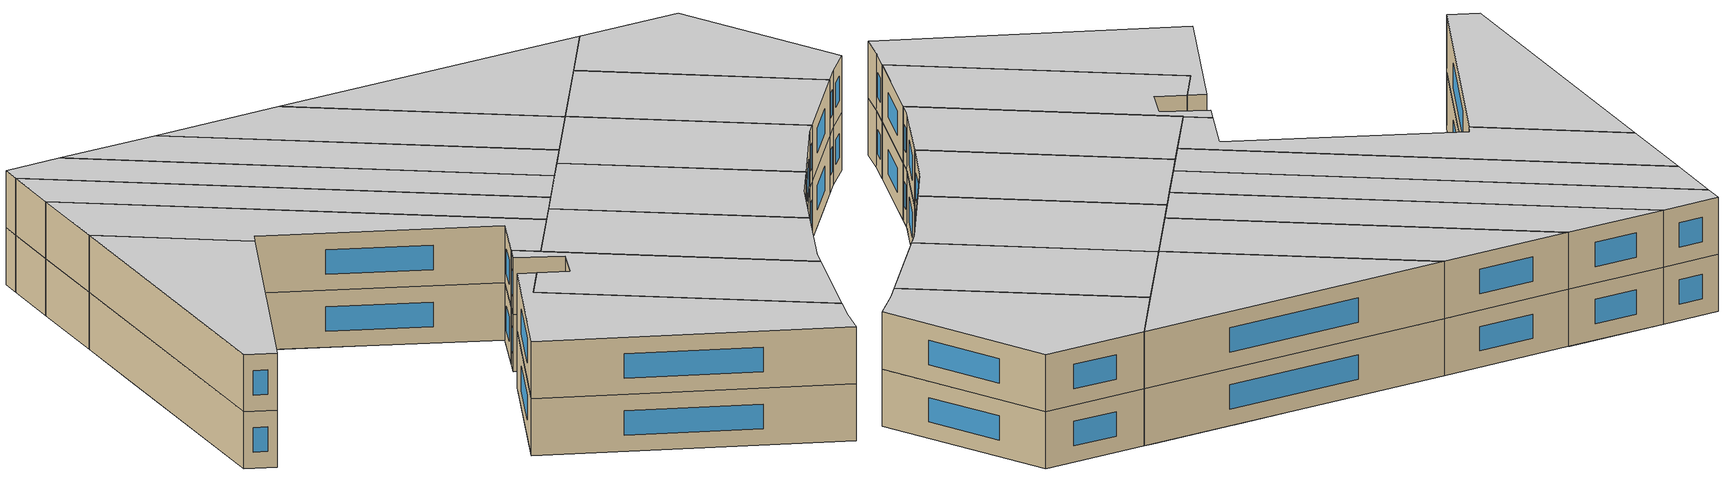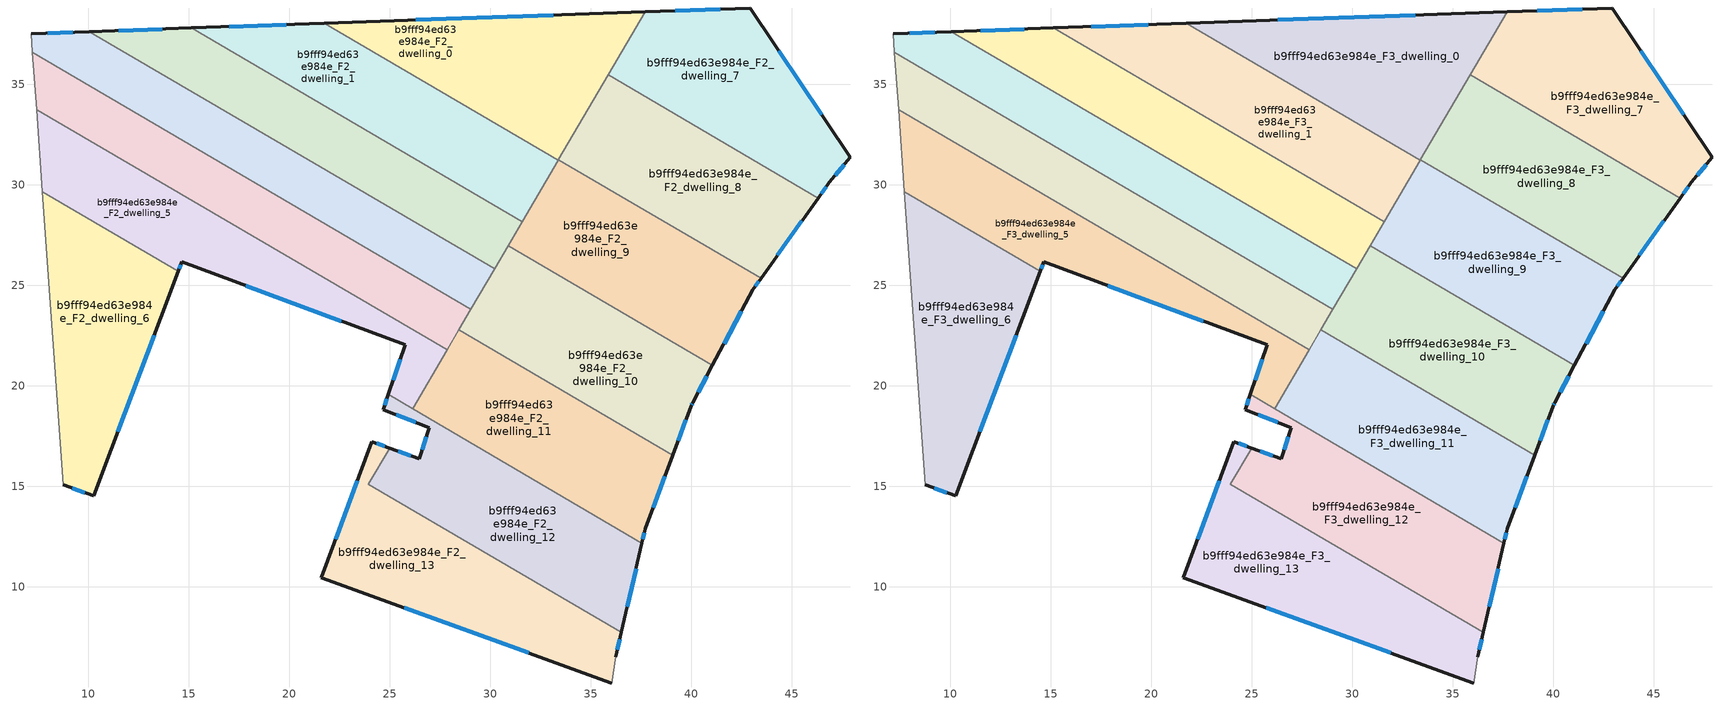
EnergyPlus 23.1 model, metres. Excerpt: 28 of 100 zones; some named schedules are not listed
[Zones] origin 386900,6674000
b9fff94ed63e984e_F2_dwelling_0
 floor to b9fff94ed63e984e_F1_dwelling_8 (EU_floor_Construction): 32.86,38.43 33.11,31.38 28.74,33.94 28.59,38.28 z6
 floor to b9fff94ed63e984e_F1_dwelling_12 (EU_floor_Construction): 37.7,38.61 37.33,37.98 37.31,38.59 z6
 floor to b9fff94ed63e984e_F1_dwelling_3 (EU_floor_Construction): 23.83,38.11 23.87,36.79 21.74,38.04 z6
 floor adiabatic (EU_floor_Construction): 37.31,38.59 37.33,37.98 33.37,31.22 33.11,31.38 32.86,38.43 28.59,38.28 28.74,33.94 23.87,36.79 23.83,38.11 z6
 wall outside (EU_wall_Construction): 37.7,38.61 21.74,38.04 z6:9
 wall to b9fff94ed63e984e_F2_dwelling_1 (EU_wall_Construction): 21.74,38.04 33.37,31.22 z6:9
 wall to b9fff94ed63e984e_F2_dwelling_8 (EU_wall_Construction): 33.39,31.25 35.86,35.46 z6:9
 wall to b9fff94ed63e984e_F2_dwelling_7 (EU_wall_Construction): 35.86,35.46 37.7,38.61 z6:9
 wall to b9fff94ed63e984e_F2_dwelling_9 (EU_wall_Construction): 33.37,31.22 33.39,31.25 z6:9
 window (EU_Window_Construction): 33.14,38.44 26.3,38.2 z6.86:8.14
b9fff94ed63e984e_F2_dwelling_1
 floor to b9fff94ed63e984e_F1_dwelling_3 (EU_floor_Construction): 23.87,36.79 24.02,32.59 15.13,37.8 21.74,38.04 z6
 floor adiabatic (EU_floor_Construction): 28.74,33.94 28.89,29.74 24.02,32.59 23.87,36.79 z6
 floor to b9fff94ed63e984e_F1_dwelling_8 (EU_floor_Construction): 33.11,31.38 33.13,30.81 31.58,28.17 28.89,29.74 28.74,33.94 z6
 floor to b9fff94ed63e984e_F1_dwelling_10 (EU_floor_Construction): 33.37,31.22 33.13,30.81 33.11,31.38 z6
 wall outside (EU_wall_Construction): 21.74,38.04 15.13,37.8 z6:9
 wall to b9fff94ed63e984e_F2_dwelling_2 (EU_wall_Construction): 15.13,37.8 31.58,28.17 z6:9
 wall to b9fff94ed63e984e_F2_dwelling_9 (EU_wall_Construction): 31.58,28.17 33.37,31.22 z6:9
 window (EU_Window_Construction): 19.85,37.97 17.02,37.87 z6.86:8.14
b9fff94ed63e984e_F2_dwelling_10
 floor to b9fff94ed63e984e_F1_dwelling_11 (EU_floor_Construction): 37.87,22.88 38.07,17.14 33.53,19.81 33.4,23.22 37.05,23.36 z6
 floor to b9fff94ed63e984e_F1_dwelling_9 (EU_floor_Construction): 33.43,22.62 33.53,19.81 29.15,22.37 29.15,22.47 z6
 floor to b9fff94ed63e984e_F1_dwelling_14 (EU_floor_Construction): 41.05,21.02 40.06,19.16 39.99,19.02 39.08,16.56 38.07,17.14 37.87,22.88 z6
 floor adiabatic (EU_floor_Construction): 37.05,23.36 33.4,23.22 33.32,25.54 z6
 floor to b9fff94ed63e984e_F1_dwelling_8 (EU_floor_Construction): 33.32,25.54 33.43,22.62 29.15,22.47 29.1,23.92 30.88,26.97 z6
 floor to b9fff94ed63e984e_F1_dwelling_6 (EU_floor_Construction): 29.1,23.92 29.15,22.37 28.43,22.79 z6
 wall outside (EU_wall_Construction): 39.08,16.56 39.99,19.02 40.06,19.16 41.05,21.01 z6:9
 wall to b9fff94ed63e984e_F2_dwelling_9 (EU_wall_Construction): 41.05,21.01 30.88,26.97 z6:9
 wall to b9fff94ed63e984e_F2_dwelling_11 (EU_wall_Construction): 28.43,22.79 39.08,16.56 z6:9
 wall to b9fff94ed63e984e_F2_dwelling_3 (EU_wall_Construction): 30.21,25.82 29.04,23.82 z6:9
 wall to b9fff94ed63e984e_F2_dwelling_4 (EU_wall_Construction): 29.04,23.82 28.43,22.79 z6:9
 wall to b9fff94ed63e984e_F2_dwelling_2 (EU_wall_Construction): 30.88,26.97 30.21,25.82 z6:9
 window (EU_Window_Construction): 40.34,19.69 40.77,20.49 / 40.01,19.06 40.04,19.12 / 39.34,17.26 39.73,18.31 z6.86:8.14
b9fff94ed63e984e_F2_dwelling_11
 floor to b9fff94ed63e984e_F1_dwelling_9 (EU_floor_Construction): 33.53,19.81 33.72,14.41 29.35,16.98 29.15,22.37 z6
 floor to b9fff94ed63e984e_F1_dwelling_11 (EU_floor_Construction): 38.07,17.14 38.18,14.16 37.71,12.89 37.54,12.18 33.72,14.41 33.53,19.81 z6
 floor to b9fff94ed63e984e_F1_dwelling_7 (EU_floor_Construction): 29.28,18.72 29.35,16.98 27.08,18.3 27.18,18.65 z6
 floor to b9fff94ed63e984e_F1_dwelling_6 (EU_floor_Construction): 29.15,22.37 29.28,18.72 27.18,18.65 27.07,18.31 26.13,18.86 28.43,22.79 z6
 floor to b9fff94ed63e984e_F1_dwelling_14 (EU_floor_Construction): 39.08,16.56 38.18,14.16 38.07,17.14 z6
 wall outside (EU_wall_Construction): 37.54,12.17 37.71,12.89 39.08,16.56 z6:9
 wall to b9fff94ed63e984e_F2_dwelling_12 (EU_wall_Construction): 26.14,18.87 26.13,18.86 37.54,12.17 z6:9
 wall to b9fff94ed63e984e_F2_dwelling_5 (EU_wall_Construction): 27.85,21.79 26.14,18.87 z6:9
 wall to b9fff94ed63e984e_F2_dwelling_4 (EU_wall_Construction): 28.43,22.79 27.85,21.79 z6:9
 window (EU_Window_Construction): 38.1,13.94 38.68,15.51 / 37.59,12.38 37.66,12.69 z6.86:8.14
b9fff94ed63e984e_F2_dwelling_12
 floor to b9fff94ed63e984e_F1_dwelling_7 (EU_floor_Construction): 29.35,16.98 29.53,11.84 23.94,15.11 24.99,16.91 26.47,16.38 27.08,18.3 z6
 floor to b9fff94ed63e984e_F1_dwelling_9 (EU_floor_Construction): 33.72,14.41 33.9,9.28 29.53,11.84 29.35,16.98 z6
 floor to b9fff94ed63e984e_F1_dwelling_6 (EU_floor_Construction): 26.14,18.87 26.13,18.86 27.07,18.31 26.95,17.92 24.67,18.82 24.93,19.58 z6
 floor to b9fff94ed63e984e_F1_dwelling_11 (EU_floor_Construction): 37.54,12.18 36.52,7.75 33.9,9.28 33.72,14.41 z6
 wall outside (EU_wall_Construction): 36.52,7.75 37.54,12.17 / 24.93,19.58 24.67,18.82 26.95,17.92 26.47,16.38 24.99,16.91 z6:9
 wall to b9fff94ed63e984e_F2_dwelling_13 (EU_wall_Construction): 24.99,16.91 23.94,15.11 36.52,7.75 z6:9
 wall to b9fff94ed63e984e_F2_dwelling_5 (EU_wall_Construction): 26.14,18.87 24.93,19.58 z6:9
 window (EU_Window_Construction): 36.81,9.01 37.25,10.91 / 26.05,16.53 25.41,16.76 / 26.82,17.48 26.61,16.82 / 25.32,18.57 26.3,18.18 / 24.86,19.36 24.75,19.04 z6.86:8.14
b9fff94ed63e984e_F2_dwelling_13
 floor to b9fff94ed63e984e_F1_dwelling_7 (EU_floor_Construction): 24.99,16.91 23.94,15.11 29.53,11.84 29.68,7.52 21.58,10.45 24.11,17.23 z6
 floor to b9fff94ed63e984e_F1_dwelling_11 (EU_floor_Construction): 36.52,7.75 36.24,6.52 36.04,5.22 34.02,5.95 33.9,9.28 z6
 floor to b9fff94ed63e984e_F1_dwelling_9 (EU_floor_Construction): 33.9,9.28 34.02,5.95 29.68,7.52 29.53,11.84 z6
 wall outside (EU_wall_Construction): 36.24,6.52 36.52,7.75 / 24.99,16.91 24.11,17.23 21.58,10.45 36.04,5.22 z6:9
 wall adiabatic (EU_wall_Construction): 36.04,5.22 36.24,6.52 z6:9
 window (EU_Window_Construction): 36.32,6.87 36.44,7.4 / 25.71,8.95 31.91,6.72 / 23.38,15.29 22.3,12.38 / 24.74,17 24.36,17.14 z6.86:8.14
b9fff94ed63e984e_F2_dwelling_2
 floor to b9fff94ed63e984e_F1_dwelling_5 (EU_floor_Construction): 28.89,29.74 28.92,28.81 25.32,28.68 24.14,29.38 24.02,32.59 z6
 floor to b9fff94ed63e984e_F1_dwelling_0 (EU_floor_Construction): 15.03,37.8 15.15,34.64 10.06,37.62 z6
 floor to b9fff94ed63e984e_F1_dwelling_3 (EU_floor_Construction): 24.02,32.59 24.07,31.24 21.14,31.13 15.15,34.64 15.03,37.8 15.13,37.8 z6
 floor to b9fff94ed63e984e_F1_dwelling_8 (EU_floor_Construction): 31.58,28.17 30.21,25.82 29,26.53 28.89,29.74 z6
 floor to b9fff94ed63e984e_F1_dwelling_4 (EU_floor_Construction): 24.07,31.24 24.14,29.38 21.14,31.13 z6
 floor to b9fff94ed63e984e_F1_dwelling_6 (EU_floor_Construction): 28.92,28.81 29,26.53 25.32,28.68 z6
 wall outside (EU_wall_Construction): 15.13,37.8 10.06,37.62 z6:9
 wall to b9fff94ed63e984e_F2_dwelling_3 (EU_wall_Construction): 10.06,37.62 30.21,25.82 z6:9
 wall to b9fff94ed63e984e_F2_dwelling_9 (EU_wall_Construction): 30.88,26.97 31.58,28.17 z6:9
 window (EU_Window_Construction): 13.68,37.75 11.51,37.67 z6.86:8.14
b9fff94ed63e984e_F2_dwelling_3
 floor to b9fff94ed63e984e_F1_dwelling_0 (EU_floor_Construction): 15.15,34.64 15.24,32 15.09,31.99 7.23,36.59 7.16,37.51 10.06,37.62 z6
 floor to b9fff94ed63e984e_F1_dwelling_6 (EU_floor_Construction): 29,26.53 29.1,23.92 29.04,23.82 24.24,26.63 24.16,28.64 25.32,28.68 z6
 floor to b9fff94ed63e984e_F1_dwelling_4 (EU_floor_Construction): 24.14,29.38 24.24,26.63 16.82,30.98 21.14,31.13 z6
 floor to b9fff94ed63e984e_F1_dwelling_5 (EU_floor_Construction): 25.32,28.68 24.16,28.64 24.14,29.38 z6
 floor to b9fff94ed63e984e_F1_dwelling_3 (EU_floor_Construction): 21.14,31.13 16.82,30.98 15.25,31.9 15.24,32 15.15,34.64 z6
 floor to b9fff94ed63e984e_F1_dwelling_8 (EU_floor_Construction): 30.21,25.82 29.1,23.92 29,26.53 z6
 wall outside (EU_wall_Construction): 10.06,37.62 7.16,37.51 z6:9
 wall to b9fff94ed63e984e_F2_dwelling_4 (EU_wall_Construction): 7.23,36.59 29.04,23.82 z6:9
 wall adiabatic (EU_wall_Construction): 7.16,37.51 7.23,36.59 z6:9
 window (EU_Window_Construction): 9.23,37.59 7.99,37.54 z6.86:8.14
b9fff94ed63e984e_F2_dwelling_4
 floor to b9fff94ed63e984e_F1_dwelling_4 (EU_floor_Construction): 24.24,26.63 24.33,23.84 15.34,29.11 15.28,30.92 16.82,30.98 z6
 floor to b9fff94ed63e984e_F1_dwelling_0 (EU_floor_Construction): 15.09,31.99 10.69,31.83 7.43,33.74 7.23,36.59 z6
 floor to b9fff94ed63e984e_F1_dwelling_1 (EU_floor_Construction): 15.25,31.9 15.34,29.11 10.69,31.83 15.09,31.99 z6
 floor to b9fff94ed63e984e_F1_dwelling_3 (EU_floor_Construction): 16.82,30.98 15.28,30.92 15.25,31.9 z6
 floor to b9fff94ed63e984e_F1_dwelling_6 (EU_floor_Construction): 29.04,23.82 27.85,21.79 24.33,23.84 24.24,26.63 z6
 wall to b9fff94ed63e984e_F2_dwelling_5 (EU_wall_Construction): 7.43,33.74 27.85,21.79 z6:9
 wall adiabatic (EU_wall_Construction): 7.23,36.59 7.43,33.74 z6:9
b9fff94ed63e984e_F2_dwelling_5
 floor to b9fff94ed63e984e_F1_dwelling_1 (EU_floor_Construction): 15.35,29.11 15.46,26.03 15.46,25.87 15.07,26.01 14.66,26.16 14.6,26 14.01,25.98 7.72,29.66 7.58,31.72 10.69,31.83 z6
 floor to b9fff94ed63e984e_F1_dwelling_4 (EU_floor_Construction): 24.33,23.84 24.38,22.55 15.46,25.87 15.34,29.11 z6
 floor to b9fff94ed63e984e_F1_dwelling_2 (EU_floor_Construction): 14.6,26 14.48,25.7 14.01,25.98 z6
 floor to b9fff94ed63e984e_F1_dwelling_0 (EU_floor_Construction): 10.69,31.83 7.58,31.72 7.43,33.74 z6
 floor to b9fff94ed63e984e_F1_dwelling_6 (EU_floor_Construction): 27.85,21.79 26.14,18.87 24.93,19.58 25.77,22.03 24.38,22.55 24.33,23.84 z6
 wall outside (EU_wall_Construction): 14.48,25.7 14.66,26.16 25.77,22.03 24.93,19.58 z6:9
 wall to b9fff94ed63e984e_F2_dwelling_6 (EU_wall_Construction): 7.72,29.66 14.48,25.7 z6:9
 wall adiabatic (EU_wall_Construction): 7.43,33.74 7.72,29.66 z6:9
 window (EU_Window_Construction): 25.53,21.33 25.17,20.28 / 17.83,24.98 22.6,23.21 / 14.53,25.83 14.61,26.03 z6.86:8.14
b9fff94ed63e984e_F2_dwelling_6
 floor to b9fff94ed63e984e_F1_dwelling_2 (EU_floor_Construction): 14.48,25.7 10.27,14.53 8.77,15.08 8,25.76 14.01,25.98 z6
 floor to b9fff94ed63e984e_F1_dwelling_1 (EU_floor_Construction): 14.01,25.98 8,25.76 7.72,29.66 z6
 wall outside (EU_wall_Construction): 8.77,15.08 10.27,14.53 14.48,25.7 z6:9
 wall adiabatic (EU_wall_Construction): 7.72,29.66 8.77,15.08 z6:9
 window (EU_Window_Construction): 11.47,17.72 13.28,22.51 / 9.2,14.92 9.84,14.69 z6.86:8.14
b9fff94ed63e984e_F2_dwelling_7
 floor to b9fff94ed63e984e_F1_dwelling_12 (EU_floor_Construction): 42.93,38.79 46.87,32.91 40.6,32.68 37.45,34.53 37.33,37.98 37.7,38.61 z6
 floor to b9fff94ed63e984e_F1_dwelling_13 (EU_floor_Construction): 46.87,32.91 47.91,31.36 46.86,30.12 46.31,29.34 40.6,32.68 z6
 floor adiabatic (EU_floor_Construction): 37.33,37.98 37.45,34.53 35.86,35.46 z6
 wall outside (EU_wall_Construction): 46.31,29.34 46.86,30.12 47.91,31.36 42.93,38.79 37.7,38.61 z6:9
 wall to b9fff94ed63e984e_F2_dwelling_8 (EU_wall_Construction): 35.86,35.46 46.31,29.34 z6:9
 window (EU_Window_Construction): 47.16,30.47 47.61,31 / 46.47,29.56 46.7,29.89 / 41.43,38.74 39.19,38.66 / 46.49,33.48 44.35,36.67 z6.86:8.14
b9fff94ed63e984e_F2_dwelling_8
 floor to b9fff94ed63e984e_F1_dwelling_13 (EU_floor_Construction): 46.31,29.34 45.32,27.96 39.38,27.75 37.66,28.75 37.52,32.57 40.6,32.68 z6
 floor to b9fff94ed63e984e_F1_dwelling_12 (EU_floor_Construction): 40.6,32.68 37.52,32.57 37.45,34.53 z6
 floor to b9fff94ed63e984e_F1_dwelling_14 (EU_floor_Construction): 45.32,27.96 43.46,25.35 39.38,27.75 z6
 floor adiabatic (EU_floor_Construction): 37.45,34.53 37.66,28.75 33.39,31.25 35.86,35.46 z6
 wall outside (EU_wall_Construction): 43.46,25.35 46.31,29.34 z6:9
 wall to b9fff94ed63e984e_F2_dwelling_9 (EU_wall_Construction): 33.39,31.25 43.46,25.35 z6:9
 window (EU_Window_Construction): 44.28,26.49 45.5,28.2 z6.86:8.14
b9fff94ed63e984e_F2_dwelling_9
 floor to b9fff94ed63e984e_F1_dwelling_14 (EU_floor_Construction): 43.46,25.35 43.06,24.79 41.05,21.02 37.87,22.88 37.7,27.68 39.38,27.75 z6
 floor to b9fff94ed63e984e_F1_dwelling_13 (EU_floor_Construction): 39.38,27.75 37.7,27.68 37.66,28.75 z6
 floor to b9fff94ed63e984e_F1_dwelling_11 (EU_floor_Construction): 37.85,23.38 37.87,22.88 37.05,23.36 z6
 floor to b9fff94ed63e984e_F1_dwelling_10 (EU_floor_Construction): 37.66,28.75 37.85,23.38 37.05,23.36 33.32,25.54 33.13,30.81 33.37,31.22 33.39,31.25 z6
 floor to b9fff94ed63e984e_F1_dwelling_8 (EU_floor_Construction): 33.13,30.81 33.32,25.54 30.88,26.97 z6
 wall outside (EU_wall_Construction): 41.05,21.01 43.06,24.79 43.46,25.35 z6:9
 window (EU_Window_Construction): 41.63,22.09 42.49,23.71 / 43.18,24.95 43.35,25.19 z6.86:8.14
b9fff94ed63e984e_F3_dwelling_0
 floor to b9fff94ed63e984e_F2_dwelling_0 (EU_floor_Construction): 37.7,38.61 33.37,31.22 21.74,38.04 z9
 wall outside (EU_wall_Construction): 37.7,38.61 21.74,38.04 z9:12
 wall to b9fff94ed63e984e_F3_dwelling_1 (EU_wall_Construction): 21.74,38.04 33.37,31.22 z9:12
 wall to b9fff94ed63e984e_F3_dwelling_8 (EU_wall_Construction): 33.39,31.25 35.86,35.46 z9:12
 wall to b9fff94ed63e984e_F3_dwelling_7 (EU_wall_Construction): 35.86,35.46 37.7,38.61 z9:12
 wall to b9fff94ed63e984e_F3_dwelling_9 (EU_wall_Construction): 33.37,31.22 33.39,31.25 z9:12
 window (EU_Window_Construction): 33.14,38.44 26.3,38.2 z9.86:11.14
 ceiling to b9fff94ed63e984e_F4_dwelling_0 (EU_floor_Construction): 33.37,31.22 37.7,38.61 21.74,38.04 z12
b9fff94ed63e984e_F3_dwelling_1
 floor to b9fff94ed63e984e_F2_dwelling_1 (EU_floor_Construction): 33.37,31.22 31.58,28.17 15.13,37.8 21.74,38.04 z9
 wall outside (EU_wall_Construction): 21.74,38.04 15.13,37.8 z9:12
 wall to b9fff94ed63e984e_F3_dwelling_2 (EU_wall_Construction): 15.13,37.8 31.58,28.17 z9:12
 wall to b9fff94ed63e984e_F3_dwelling_9 (EU_wall_Construction): 31.58,28.17 33.37,31.22 z9:12
 window (EU_Window_Construction): 19.85,37.97 17.02,37.87 z9.86:11.14
 ceiling to b9fff94ed63e984e_F4_dwelling_1 (EU_floor_Construction): 31.58,28.17 33.37,31.22 21.74,38.04 15.13,37.8 z12
b9fff94ed63e984e_F3_dwelling_10
 floor to b9fff94ed63e984e_F2_dwelling_10 (EU_floor_Construction): 41.05,21.01 40.06,19.16 39.99,19.02 39.08,16.56 28.43,22.79 30.88,26.97 z9
 wall outside (EU_wall_Construction): 39.08,16.56 39.99,19.02 40.06,19.16 41.05,21.01 z9:12
 wall to b9fff94ed63e984e_F3_dwelling_9 (EU_wall_Construction): 41.05,21.01 30.88,26.97 z9:12
 wall to b9fff94ed63e984e_F3_dwelling_11 (EU_wall_Construction): 28.43,22.79 39.08,16.56 z9:12
 wall to b9fff94ed63e984e_F3_dwelling_3 (EU_wall_Construction): 30.21,25.82 29.04,23.82 z9:12
 wall to b9fff94ed63e984e_F3_dwelling_4 (EU_wall_Construction): 29.04,23.82 28.43,22.79 z9:12
 wall to b9fff94ed63e984e_F3_dwelling_2 (EU_wall_Construction): 30.88,26.97 30.21,25.82 z9:12
 window (EU_Window_Construction): 40.34,19.69 40.77,20.49 / 40.01,19.06 40.04,19.12 / 39.34,17.26 39.73,18.31 z9.86:11.14
 ceiling to b9fff94ed63e984e_F4_dwelling_10 (EU_floor_Construction): 39.08,16.56 39.99,19.02 40.06,19.16 41.05,21.01 30.88,26.97 28.43,22.79 z12
b9fff94ed63e984e_F3_dwelling_11
 floor to b9fff94ed63e984e_F2_dwelling_11 (EU_floor_Construction): 39.08,16.56 37.71,12.89 37.54,12.17 26.13,18.86 28.43,22.79 z9
 wall outside (EU_wall_Construction): 37.54,12.17 37.71,12.89 39.08,16.56 z9:12
 wall to b9fff94ed63e984e_F3_dwelling_12 (EU_wall_Construction): 26.14,18.87 26.13,18.86 37.54,12.17 z9:12
 wall to b9fff94ed63e984e_F3_dwelling_5 (EU_wall_Construction): 27.85,21.79 26.14,18.87 z9:12
 wall to b9fff94ed63e984e_F3_dwelling_4 (EU_wall_Construction): 28.43,22.79 27.85,21.79 z9:12
 window (EU_Window_Construction): 38.1,13.94 38.68,15.51 / 37.59,12.38 37.66,12.69 z9.86:11.14
 ceiling to b9fff94ed63e984e_F4_dwelling_11 (EU_floor_Construction): 37.54,12.17 37.71,12.89 39.08,16.56 28.43,22.79 26.13,18.86 z12
b9fff94ed63e984e_F3_dwelling_12
 floor to b9fff94ed63e984e_F2_dwelling_12 (EU_floor_Construction): 37.54,12.17 36.52,7.75 23.94,15.11 24.99,16.91 26.47,16.38 26.95,17.92 24.67,18.82 24.93,19.58 26.14,18.87 26.13,18.86 z9
 wall outside (EU_wall_Construction): 36.52,7.75 37.54,12.17 / 24.93,19.58 24.67,18.82 26.95,17.92 26.47,16.38 24.99,16.91 z9:12
 wall to b9fff94ed63e984e_F3_dwelling_13 (EU_wall_Construction): 24.99,16.91 23.94,15.11 36.52,7.75 z9:12
 wall to b9fff94ed63e984e_F3_dwelling_5 (EU_wall_Construction): 26.14,18.87 24.93,19.58 z9:12
 window (EU_Window_Construction): 36.81,9.01 37.25,10.91 / 26.05,16.53 25.41,16.76 / 26.82,17.48 26.61,16.82 / 25.32,18.57 26.3,18.18 / 24.86,19.36 24.75,19.04 z9.86:11.14
 ceiling to b9fff94ed63e984e_F4_dwelling_12 (EU_floor_Construction): 36.52,7.75 37.54,12.17 26.13,18.86 26.14,18.87 24.93,19.58 24.67,18.82 26.95,17.92 26.47,16.38 24.99,16.91 23.94,15.11 z12
b9fff94ed63e984e_F3_dwelling_13
 floor to b9fff94ed63e984e_F2_dwelling_13 (EU_floor_Construction): 36.52,7.75 36.24,6.52 36.04,5.22 21.58,10.45 24.11,17.23 24.99,16.91 23.94,15.11 z9
 wall outside (EU_wall_Construction): 36.24,6.52 36.52,7.75 / 24.99,16.91 24.11,17.23 21.58,10.45 36.04,5.22 z9:12
 wall adiabatic (EU_wall_Construction): 36.04,5.22 36.24,6.52 z9:12
 window (EU_Window_Construction): 36.32,6.87 36.44,7.4 / 25.71,8.95 31.91,6.72 / 23.38,15.29 22.3,12.38 / 24.74,17 24.36,17.14 z9.86:11.14
 ceiling to b9fff94ed63e984e_F4_dwelling_13 (EU_floor_Construction): 36.04,5.22 36.24,6.52 36.52,7.75 23.94,15.11 24.99,16.91 24.11,17.23 21.58,10.45 z12
b9fff94ed63e984e_F3_dwelling_2
 floor to b9fff94ed63e984e_F2_dwelling_2 (EU_floor_Construction): 31.58,28.17 30.21,25.82 10.06,37.62 15.13,37.8 z9
 wall outside (EU_wall_Construction): 15.13,37.8 10.06,37.62 z9:12
 wall to b9fff94ed63e984e_F3_dwelling_3 (EU_wall_Construction): 10.06,37.62 30.21,25.82 z9:12
 wall to b9fff94ed63e984e_F3_dwelling_9 (EU_wall_Construction): 30.88,26.97 31.58,28.17 z9:12
 window (EU_Window_Construction): 13.68,37.75 11.51,37.67 z9.86:11.14
 ceiling to b9fff94ed63e984e_F4_dwelling_2 (EU_floor_Construction): 30.21,25.82 31.58,28.17 15.13,37.8 10.06,37.62 z12
b9fff94ed63e984e_F3_dwelling_3
 floor to b9fff94ed63e984e_F2_dwelling_3 (EU_floor_Construction): 30.21,25.82 29.04,23.82 7.23,36.59 7.16,37.51 10.06,37.62 z9
 wall outside (EU_wall_Construction): 10.06,37.62 7.16,37.51 z9:12
 wall to b9fff94ed63e984e_F3_dwelling_4 (EU_wall_Construction): 7.23,36.59 29.04,23.82 z9:12
 wall adiabatic (EU_wall_Construction): 7.16,37.51 7.23,36.59 z9:12
 window (EU_Window_Construction): 9.23,37.59 7.99,37.54 z9.86:11.14
 ceiling to b9fff94ed63e984e_F4_dwelling_3 (EU_floor_Construction): 29.04,23.82 30.21,25.82 10.06,37.62 7.16,37.51 7.23,36.59 z12
b9fff94ed63e984e_F3_dwelling_4
 floor to b9fff94ed63e984e_F2_dwelling_4 (EU_floor_Construction): 29.04,23.82 27.85,21.79 7.43,33.74 7.23,36.59 z9
 wall to b9fff94ed63e984e_F3_dwelling_5 (EU_wall_Construction): 7.43,33.74 27.85,21.79 z9:12
 wall adiabatic (EU_wall_Construction): 7.23,36.59 7.43,33.74 z9:12
 ceiling to b9fff94ed63e984e_F4_dwelling_4 (EU_floor_Construction): 27.85,21.79 29.04,23.82 7.23,36.59 7.43,33.74 z12
b9fff94ed63e984e_F3_dwelling_5
 floor to b9fff94ed63e984e_F2_dwelling_5 (EU_floor_Construction): 25.77,22.03 14.66,26.16 14.48,25.7 7.72,29.66 7.43,33.74 27.85,21.79 26.14,18.87 24.93,19.58 z9
 wall outside (EU_wall_Construction): 14.48,25.7 14.66,26.16 25.77,22.03 24.93,19.58 z9:12
 wall to b9fff94ed63e984e_F3_dwelling_6 (EU_wall_Construction): 7.72,29.66 14.48,25.7 z9:12
 wall adiabatic (EU_wall_Construction): 7.43,33.74 7.72,29.66 z9:12
 window (EU_Window_Construction): 25.53,21.33 25.17,20.28 / 17.83,24.98 22.6,23.21 / 14.53,25.83 14.61,26.03 z9.86:11.14
 ceiling to b9fff94ed63e984e_F4_dwelling_5 (EU_floor_Construction): 26.14,18.87 27.85,21.79 7.43,33.74 7.72,29.66 14.48,25.7 14.66,26.16 25.77,22.03 24.93,19.58 z12
b9fff94ed63e984e_F3_dwelling_6
 floor to b9fff94ed63e984e_F2_dwelling_6 (EU_floor_Construction): 14.48,25.7 10.27,14.53 8.77,15.08 7.72,29.66 z9
 wall outside (EU_wall_Construction): 8.77,15.08 10.27,14.53 14.48,25.7 z9:12
 wall adiabatic (EU_wall_Construction): 7.72,29.66 8.77,15.08 z9:12
 window (EU_Window_Construction): 11.47,17.72 13.28,22.51 / 9.2,14.92 9.84,14.69 z9.86:11.14
 ceiling to b9fff94ed63e984e_F4_dwelling_6 (EU_floor_Construction): 10.27,14.53 14.48,25.7 7.72,29.66 8.77,15.08 z12
b9fff94ed63e984e_F3_dwelling_7
 floor to b9fff94ed63e984e_F2_dwelling_7 (EU_floor_Construction): 42.93,38.79 47.91,31.36 46.86,30.12 46.31,29.34 35.86,35.46 37.7,38.61 z9
 wall outside (EU_wall_Construction): 46.31,29.34 46.86,30.12 47.91,31.36 42.93,38.79 37.7,38.61 z9:12
 wall to b9fff94ed63e984e_F3_dwelling_8 (EU_wall_Construction): 35.86,35.46 46.31,29.34 z9:12
 window (EU_Window_Construction): 47.16,30.47 47.61,31 / 46.47,29.56 46.7,29.89 / 41.43,38.74 39.19,38.66 / 46.49,33.48 44.35,36.67 z9.86:11.14
 ceiling to b9fff94ed63e984e_F4_dwelling_7 (EU_floor_Construction): 46.86,30.12 47.91,31.36 42.93,38.79 37.7,38.61 35.86,35.46 46.31,29.34 z12
b9fff94ed63e984e_F3_dwelling_8
 floor to b9fff94ed63e984e_F2_dwelling_8 (EU_floor_Construction): 46.31,29.34 43.46,25.35 33.39,31.25 35.86,35.46 z9
 wall outside (EU_wall_Construction): 43.46,25.35 46.31,29.34 z9:12
 wall to b9fff94ed63e984e_F3_dwelling_9 (EU_wall_Construction): 33.39,31.25 43.46,25.35 z9:12
 window (EU_Window_Construction): 44.28,26.49 45.5,28.2 z9.86:11.14
 ceiling to b9fff94ed63e984e_F4_dwelling_8 (EU_floor_Construction): 43.46,25.35 46.31,29.34 35.86,35.46 33.39,31.25 z12
b9fff94ed63e984e_F3_dwelling_9
 floor to b9fff94ed63e984e_F2_dwelling_9 (EU_floor_Construction): 43.46,25.35 43.06,24.79 41.05,21.01 30.88,26.97 33.39,31.25 z9
 wall outside (EU_wall_Construction): 41.05,21.01 43.06,24.79 43.46,25.35 z9:12
 window (EU_Window_Construction): 41.63,22.09 42.49,23.71 / 43.18,24.95 43.35,25.19 z9.86:11.14
 ceiling to b9fff94ed63e984e_F4_dwelling_9 (EU_floor_Construction): 41.05,21.01 43.06,24.79 43.46,25.35 33.39,31.25 30.88,26.97 z12
[Building]
EU S2 Campaign: North Axis=0; Terrain=City; Solar Distribution=FullExterior
[Site:Location]
Helsinki-Vantaa.AP: Latitude=60.317; Longitude=24.963; Time Zone=2; Elevation=54.6
[SizingPeriod:WeatherFileDays]
AnnualSizingPeriod: Begin Month=1; Begin Day of Month=1; End Month=12; End Day of Month=31; Day of Week for Start Day=Monday; Use Weather File Daylight Saving Period=No; Use Weather File Rain and Snow Indicators=No
[MATERIAL]
EU_InternalMass_Material: Roughness=MediumRough; Thickness=0.1; Conductivity=1; Density=1800; Specific Heat=900; Thermal Absorptance=0.9; Solar Absorptance=0.7; Visible Absorptance=0.7
[MATERIAL:NOMASS] Roughness=MediumRough; Thermal Absorptance=0.9; Solar Absorptance=0.7; Visible Absorptance=0.7
Name | Thermal Resistance
EU_wall_NoMass | 1.10183
EU_floor_NoMass | 1.70606
[WINDOWMATERIAL:SIMPLEGLAZINGSYSTEM]
EU_Window_SimpleGlazing: UFactor=3.11035; Solar Heat Gain Coefficient=0.8; Visible Transmittance=0.8
[CONSTRUCTION]
EU_wall_Construction: EU_wall_NoMass
EU_floor_Construction: EU_floor_NoMass
EU_Window_Construction: EU_Window_SimpleGlazing
EU_InternalMass_Construction: EU_InternalMass_Material
[ZONE] Type=1; Multiplier=1; Ceiling Height=autocalculate; Floor Area=autocalculate; Part of Total Floor Area=Yes
Name | Volume
b9fff94ed63e984e_F2_dwelling_0; b9fff94ed63e984e_F3_dwelling_0 | 172.984
b9fff94ed63e984e_F2_dwelling_1; b9fff94ed63e984e_F3_dwelling_1 | 172.991
b9fff94ed63e984e_F2_dwelling_10; b9fff94ed63e984e_F3_dwelling_10 | 174.094
b9fff94ed63e984e_F2_dwelling_11; b9fff94ed63e984e_F3_dwelling_11 | 174.063
b9fff94ed63e984e_F2_dwelling_12; b9fff94ed63e984e_F3_dwelling_12 | 176.821
b9fff94ed63e984e_F2_dwelling_13; b9fff94ed63e984e_F3_dwelling_13 | 181.642
b9fff94ed63e984e_F2_dwelling_2; b9fff94ed63e984e_F3_dwelling_2 | 172.966
b9fff94ed63e984e_F2_dwelling_3; b9fff94ed63e984e_F3_dwelling_3 | 172.983
b9fff94ed63e984e_F2_dwelling_4; b9fff94ed63e984e_F3_dwelling_4 | 173.013
b9fff94ed63e984e_F2_dwelling_5; b9fff94ed63e984e_F3_dwelling_5 | 173.008
b9fff94ed63e984e_F2_dwelling_6; b9fff94ed63e984e_F3_dwelling_6 | 170.235
b9fff94ed63e984e_F2_dwelling_7; b9fff94ed63e984e_F3_dwelling_7 | 174.071
b9fff94ed63e984e_F2_dwelling_8; b9fff94ed63e984e_F3_dwelling_8 | 174.074
b9fff94ed63e984e_F2_dwelling_9; b9fff94ed63e984e_F3_dwelling_9 | 174.067
[INTERNALMASS] Construction=EU_InternalMass_Construction
Name | Zone or ZoneList | Surface Area
b9fff94ed63e984e_F2_dwelling_0_EU_InternalMass | b9fff94ed63e984e_F2_dwelling_0 | 57.6615
b9fff94ed63e984e_F2_dwelling_1_EU_InternalMass | b9fff94ed63e984e_F2_dwelling_1 | 57.6638
b9fff94ed63e984e_F2_dwelling_2_EU_InternalMass | b9fff94ed63e984e_F2_dwelling_2 | 57.6553
b9fff94ed63e984e_F2_dwelling_3_EU_InternalMass | b9fff94ed63e984e_F2_dwelling_3 | 57.6608
b9fff94ed63e984e_F2_dwelling_4_EU_InternalMass | b9fff94ed63e984e_F2_dwelling_4 | 57.6711
b9fff94ed63e984e_F2_dwelling_5_EU_InternalMass | b9fff94ed63e984e_F2_dwelling_5 | 57.6693
b9fff94ed63e984e_F2_dwelling_6_EU_InternalMass | b9fff94ed63e984e_F2_dwelling_6 | 56.7452
b9fff94ed63e984e_F2_dwelling_7_EU_InternalMass | b9fff94ed63e984e_F2_dwelling_7 | 58.024
b9fff94ed63e984e_F2_dwelling_8_EU_InternalMass | b9fff94ed63e984e_F2_dwelling_8 | 58.0246
b9fff94ed63e984e_F2_dwelling_9_EU_InternalMass | b9fff94ed63e984e_F2_dwelling_9 | 58.0224
b9fff94ed63e984e_F2_dwelling_10_EU_InternalMass | b9fff94ed63e984e_F2_dwelling_10 | 58.0311
b9fff94ed63e984e_F2_dwelling_11_EU_InternalMass | b9fff94ed63e984e_F2_dwelling_11 | 58.0208
b9fff94ed63e984e_F2_dwelling_12_EU_InternalMass | b9fff94ed63e984e_F2_dwelling_12 | 58.9408
b9fff94ed63e984e_F2_dwelling_13_EU_InternalMass | b9fff94ed63e984e_F2_dwelling_13 | 60.5472
b9fff94ed63e984e_F3_dwelling_0_EU_InternalMass | b9fff94ed63e984e_F3_dwelling_0 | 57.6615
b9fff94ed63e984e_F3_dwelling_1_EU_InternalMass | b9fff94ed63e984e_F3_dwelling_1 | 57.6638
b9fff94ed63e984e_F3_dwelling_2_EU_InternalMass | b9fff94ed63e984e_F3_dwelling_2 | 57.6553
b9fff94ed63e984e_F3_dwelling_3_EU_InternalMass | b9fff94ed63e984e_F3_dwelling_3 | 57.6608
b9fff94ed63e984e_F3_dwelling_4_EU_InternalMass | b9fff94ed63e984e_F3_dwelling_4 | 57.6711
b9fff94ed63e984e_F3_dwelling_5_EU_InternalMass | b9fff94ed63e984e_F3_dwelling_5 | 57.6693
b9fff94ed63e984e_F3_dwelling_6_EU_InternalMass | b9fff94ed63e984e_F3_dwelling_6 | 56.7452
b9fff94ed63e984e_F3_dwelling_7_EU_InternalMass | b9fff94ed63e984e_F3_dwelling_7 | 58.024
b9fff94ed63e984e_F3_dwelling_8_EU_InternalMass | b9fff94ed63e984e_F3_dwelling_8 | 58.0246
b9fff94ed63e984e_F3_dwelling_9_EU_InternalMass | b9fff94ed63e984e_F3_dwelling_9 | 58.0224
b9fff94ed63e984e_F3_dwelling_10_EU_InternalMass | b9fff94ed63e984e_F3_dwelling_10 | 58.0311
b9fff94ed63e984e_F3_dwelling_11_EU_InternalMass | b9fff94ed63e984e_F3_dwelling_11 | 58.0208
b9fff94ed63e984e_F3_dwelling_12_EU_InternalMass | b9fff94ed63e984e_F3_dwelling_12 | 58.9408
b9fff94ed63e984e_F3_dwelling_13_EU_InternalMass | b9fff94ed63e984e_F3_dwelling_13 | 60.5472
[OTHEREQUIPMENT] Fuel Type=Electricity; Design Level Calculation Method=Watts/Area; Power per Zone Floor Area=1; Fraction Latent=0; Fraction Radiant=0; Fraction Lost=0; Carbon Dioxide Generation Rate=0; EndUse Subcategory=EU_Step8_InternalGains
Name | Zone or ZoneList or Space or SpaceList | Schedule
EU_Step8_InternalGain_b9fff94ed63e984e_F2_dwelling_0_f000 | b9fff94ed63e984e_F2_dwelling_0 | EU_Step8_GainSchedule_b9fff94ed63e984e_F2_dwelling_0_f000
EU_Step8_InternalGain_b9fff94ed63e984e_F2_dwelling_1_f000 | b9fff94ed63e984e_F2_dwelling_1 | EU_Step8_GainSchedule_b9fff94ed63e984e_F2_dwelling_1_f000
EU_Step8_InternalGain_b9fff94ed63e984e_F2_dwelling_2_f000 | b9fff94ed63e984e_F2_dwelling_2 | EU_Step8_GainSchedule_b9fff94ed63e984e_F2_dwelling_2_f000
EU_Step8_InternalGain_b9fff94ed63e984e_F2_dwelling_3_f000 | b9fff94ed63e984e_F2_dwelling_3 | EU_Step8_GainSchedule_b9fff94ed63e984e_F2_dwelling_3_f000
EU_Step8_InternalGain_b9fff94ed63e984e_F2_dwelling_4_f000 | b9fff94ed63e984e_F2_dwelling_4 | EU_Step8_GainSchedule_b9fff94ed63e984e_F2_dwelling_4_f000
EU_Step8_InternalGain_b9fff94ed63e984e_F2_dwelling_5_f000 | b9fff94ed63e984e_F2_dwelling_5 | EU_Step8_GainSchedule_b9fff94ed63e984e_F2_dwelling_5_f000
EU_Step8_InternalGain_b9fff94ed63e984e_F2_dwelling_6_f000 | b9fff94ed63e984e_F2_dwelling_6 | EU_Step8_GainSchedule_b9fff94ed63e984e_F2_dwelling_6_f000
EU_Step8_InternalGain_b9fff94ed63e984e_F2_dwelling_7_f000 | b9fff94ed63e984e_F2_dwelling_7 | EU_Step8_GainSchedule_b9fff94ed63e984e_F2_dwelling_7_f000
EU_Step8_InternalGain_b9fff94ed63e984e_F2_dwelling_8_f000 | b9fff94ed63e984e_F2_dwelling_8 | EU_Step8_GainSchedule_b9fff94ed63e984e_F2_dwelling_8_f000
EU_Step8_InternalGain_b9fff94ed63e984e_F2_dwelling_9_f000 | b9fff94ed63e984e_F2_dwelling_9 | EU_Step8_GainSchedule_b9fff94ed63e984e_F2_dwelling_9_f000
EU_Step8_InternalGain_b9fff94ed63e984e_F2_dwelling_10_f000 | b9fff94ed63e984e_F2_dwelling_10 | EU_Step8_GainSchedule_b9fff94ed63e984e_F2_dwelling_10_f000
EU_Step8_InternalGain_b9fff94ed63e984e_F2_dwelling_11_f000 | b9fff94ed63e984e_F2_dwelling_11 | EU_Step8_GainSchedule_b9fff94ed63e984e_F2_dwelling_11_f000
EU_Step8_InternalGain_b9fff94ed63e984e_F2_dwelling_12_f000 | b9fff94ed63e984e_F2_dwelling_12 | EU_Step8_GainSchedule_b9fff94ed63e984e_F2_dwelling_12_f000
EU_Step8_InternalGain_b9fff94ed63e984e_F2_dwelling_13_f000 | b9fff94ed63e984e_F2_dwelling_13 | EU_Step8_GainSchedule_b9fff94ed63e984e_F2_dwelling_13_f000
EU_Step8_InternalGain_b9fff94ed63e984e_F3_dwelling_0_f000 | b9fff94ed63e984e_F3_dwelling_0 | EU_Step8_GainSchedule_b9fff94ed63e984e_F3_dwelling_0_f000
EU_Step8_InternalGain_b9fff94ed63e984e_F3_dwelling_1_f000 | b9fff94ed63e984e_F3_dwelling_1 | EU_Step8_GainSchedule_b9fff94ed63e984e_F3_dwelling_1_f000
EU_Step8_InternalGain_b9fff94ed63e984e_F3_dwelling_2_f000 | b9fff94ed63e984e_F3_dwelling_2 | EU_Step8_GainSchedule_b9fff94ed63e984e_F3_dwelling_2_f000
EU_Step8_InternalGain_b9fff94ed63e984e_F3_dwelling_3_f000 | b9fff94ed63e984e_F3_dwelling_3 | EU_Step8_GainSchedule_b9fff94ed63e984e_F3_dwelling_3_f000
EU_Step8_InternalGain_b9fff94ed63e984e_F3_dwelling_4_f000 | b9fff94ed63e984e_F3_dwelling_4 | EU_Step8_GainSchedule_b9fff94ed63e984e_F3_dwelling_4_f000
EU_Step8_InternalGain_b9fff94ed63e984e_F3_dwelling_5_f000 | b9fff94ed63e984e_F3_dwelling_5 | EU_Step8_GainSchedule_b9fff94ed63e984e_F3_dwelling_5_f000
EU_Step8_InternalGain_b9fff94ed63e984e_F3_dwelling_6_f000 | b9fff94ed63e984e_F3_dwelling_6 | EU_Step8_GainSchedule_b9fff94ed63e984e_F3_dwelling_6_f000
EU_Step8_InternalGain_b9fff94ed63e984e_F3_dwelling_7_f000 | b9fff94ed63e984e_F3_dwelling_7 | EU_Step8_GainSchedule_b9fff94ed63e984e_F3_dwelling_7_f000
EU_Step8_InternalGain_b9fff94ed63e984e_F3_dwelling_8_f000 | b9fff94ed63e984e_F3_dwelling_8 | EU_Step8_GainSchedule_b9fff94ed63e984e_F3_dwelling_8_f000
EU_Step8_InternalGain_b9fff94ed63e984e_F3_dwelling_9_f000 | b9fff94ed63e984e_F3_dwelling_9 | EU_Step8_GainSchedule_b9fff94ed63e984e_F3_dwelling_9_f000
EU_Step8_InternalGain_b9fff94ed63e984e_F3_dwelling_10_f000 | b9fff94ed63e984e_F3_dwelling_10 | EU_Step8_GainSchedule_b9fff94ed63e984e_F3_dwelling_10_f000
EU_Step8_InternalGain_b9fff94ed63e984e_F3_dwelling_11_f000 | b9fff94ed63e984e_F3_dwelling_11 | EU_Step8_GainSchedule_b9fff94ed63e984e_F3_dwelling_11_f000
EU_Step8_InternalGain_b9fff94ed63e984e_F3_dwelling_12_f000 | b9fff94ed63e984e_F3_dwelling_12 | EU_Step8_GainSchedule_b9fff94ed63e984e_F3_dwelling_12_f000
EU_Step8_InternalGain_b9fff94ed63e984e_F3_dwelling_13_f000 | b9fff94ed63e984e_F3_dwelling_13 | EU_Step8_GainSchedule_b9fff94ed63e984e_F3_dwelling_13_f000
[ZONEVENTILATION:DESIGNFLOWRATE] Schedule=EU_AlwaysOn; Design Flow Rate Calculation Method=AirChanges/Hour; Air Changes per Hour=0.756316; Ventilation Type=Natural; Fan Pressure Rise=0; Fan Total Efficiency=1; Constant Term Coefficient=1; Temperature Term Coefficient=0; Velocity Term Coefficient=0; Velocity Squared Term Coefficient=0; Minimum Indoor Temperature=-100; Maximum Indoor Temperature=100; Delta Temperature=-100; Minimum Outdoor Temperature=-100; Maximum Outdoor Temperature=100; Maximum Wind Speed=40
Name | Zone or ZoneList or Space or SpaceList
EU_ConstantAir_b9fff94ed63e984e_F2_dwelling_0 | b9fff94ed63e984e_F2_dwelling_0
EU_ConstantAir_b9fff94ed63e984e_F2_dwelling_1 | b9fff94ed63e984e_F2_dwelling_1
EU_ConstantAir_b9fff94ed63e984e_F2_dwelling_2 | b9fff94ed63e984e_F2_dwelling_2
EU_ConstantAir_b9fff94ed63e984e_F2_dwelling_3 | b9fff94ed63e984e_F2_dwelling_3
EU_ConstantAir_b9fff94ed63e984e_F2_dwelling_4 | b9fff94ed63e984e_F2_dwelling_4
EU_ConstantAir_b9fff94ed63e984e_F2_dwelling_5 | b9fff94ed63e984e_F2_dwelling_5
EU_ConstantAir_b9fff94ed63e984e_F2_dwelling_6 | b9fff94ed63e984e_F2_dwelling_6
EU_ConstantAir_b9fff94ed63e984e_F2_dwelling_7 | b9fff94ed63e984e_F2_dwelling_7
EU_ConstantAir_b9fff94ed63e984e_F2_dwelling_8 | b9fff94ed63e984e_F2_dwelling_8
EU_ConstantAir_b9fff94ed63e984e_F2_dwelling_9 | b9fff94ed63e984e_F2_dwelling_9
EU_ConstantAir_b9fff94ed63e984e_F2_dwelling_10 | b9fff94ed63e984e_F2_dwelling_10
EU_ConstantAir_b9fff94ed63e984e_F2_dwelling_11 | b9fff94ed63e984e_F2_dwelling_11
EU_ConstantAir_b9fff94ed63e984e_F2_dwelling_12 | b9fff94ed63e984e_F2_dwelling_12
EU_ConstantAir_b9fff94ed63e984e_F2_dwelling_13 | b9fff94ed63e984e_F2_dwelling_13
EU_ConstantAir_b9fff94ed63e984e_F3_dwelling_0 | b9fff94ed63e984e_F3_dwelling_0
EU_ConstantAir_b9fff94ed63e984e_F3_dwelling_1 | b9fff94ed63e984e_F3_dwelling_1
EU_ConstantAir_b9fff94ed63e984e_F3_dwelling_2 | b9fff94ed63e984e_F3_dwelling_2
EU_ConstantAir_b9fff94ed63e984e_F3_dwelling_3 | b9fff94ed63e984e_F3_dwelling_3
EU_ConstantAir_b9fff94ed63e984e_F3_dwelling_4 | b9fff94ed63e984e_F3_dwelling_4
EU_ConstantAir_b9fff94ed63e984e_F3_dwelling_5 | b9fff94ed63e984e_F3_dwelling_5
EU_ConstantAir_b9fff94ed63e984e_F3_dwelling_6 | b9fff94ed63e984e_F3_dwelling_6
EU_ConstantAir_b9fff94ed63e984e_F3_dwelling_7 | b9fff94ed63e984e_F3_dwelling_7
EU_ConstantAir_b9fff94ed63e984e_F3_dwelling_8 | b9fff94ed63e984e_F3_dwelling_8
EU_ConstantAir_b9fff94ed63e984e_F3_dwelling_9 | b9fff94ed63e984e_F3_dwelling_9
EU_ConstantAir_b9fff94ed63e984e_F3_dwelling_10 | b9fff94ed63e984e_F3_dwelling_10
EU_ConstantAir_b9fff94ed63e984e_F3_dwelling_11 | b9fff94ed63e984e_F3_dwelling_11
EU_ConstantAir_b9fff94ed63e984e_F3_dwelling_12 | b9fff94ed63e984e_F3_dwelling_12
EU_ConstantAir_b9fff94ed63e984e_F3_dwelling_13 | b9fff94ed63e984e_F3_dwelling_13
[HVACTEMPLATE:ZONE:IDEALLOADSAIRSYSTEM] System Availability Schedule=EU_AlwaysOn; Maximum Heating Supply Air Temperature=50; Minimum Cooling Supply Air Temperature=13; Maximum Heating Supply Air Humidity Ratio=0.0156; Minimum Cooling Supply Air Humidity Ratio=0.0077; Heating Limit=NoLimit; Cooling Limit=NoLimit; Heating Availability Schedule=EU_AlwaysOn; Cooling Availability Schedule=EU_CoolingOff; Dehumidification Control Type=ConstantSensibleHeatRatio; Cooling Sensible Heat Ratio=0.7; Dehumidification Setpoint=60; Humidification Control Type=None; Humidification Setpoint=30; Outdoor Air Method=None; Outdoor Air Flow Rate per Person=0.00944; Outdoor Air Flow Rate per Zone Floor Area=0; Outdoor Air Flow Rate per Zone=0; Demand Controlled Ventilation Type=None; Outdoor Air Economizer Type=NoEconomizer; Heat Recovery Type=None; Sensible Heat Recovery Effectiveness=0.7; Latent Heat Recovery Effectiveness=0.65
Name | Template Thermostat
b9fff94ed63e984e_F2_dwelling_0 | EU_HeatOnly_b9fff94ed63e984e_F2_dwelling_0
b9fff94ed63e984e_F2_dwelling_1 | EU_HeatOnly_b9fff94ed63e984e_F2_dwelling_1
b9fff94ed63e984e_F2_dwelling_2 | EU_HeatOnly_b9fff94ed63e984e_F2_dwelling_2
b9fff94ed63e984e_F2_dwelling_3 | EU_HeatOnly_b9fff94ed63e984e_F2_dwelling_3
b9fff94ed63e984e_F2_dwelling_4 | EU_HeatOnly_b9fff94ed63e984e_F2_dwelling_4
b9fff94ed63e984e_F2_dwelling_5 | EU_HeatOnly_b9fff94ed63e984e_F2_dwelling_5
b9fff94ed63e984e_F2_dwelling_6 | EU_HeatOnly_b9fff94ed63e984e_F2_dwelling_6
b9fff94ed63e984e_F2_dwelling_7 | EU_HeatOnly_b9fff94ed63e984e_F2_dwelling_7
b9fff94ed63e984e_F2_dwelling_8 | EU_HeatOnly_b9fff94ed63e984e_F2_dwelling_8
b9fff94ed63e984e_F2_dwelling_9 | EU_HeatOnly_b9fff94ed63e984e_F2_dwelling_9
b9fff94ed63e984e_F2_dwelling_10 | EU_HeatOnly_b9fff94ed63e984e_F2_dwelling_10
b9fff94ed63e984e_F2_dwelling_11 | EU_HeatOnly_b9fff94ed63e984e_F2_dwelling_11
b9fff94ed63e984e_F2_dwelling_12 | EU_HeatOnly_b9fff94ed63e984e_F2_dwelling_12
b9fff94ed63e984e_F2_dwelling_13 | EU_HeatOnly_b9fff94ed63e984e_F2_dwelling_13
b9fff94ed63e984e_F3_dwelling_0 | EU_HeatOnly_b9fff94ed63e984e_F3_dwelling_0
b9fff94ed63e984e_F3_dwelling_1 | EU_HeatOnly_b9fff94ed63e984e_F3_dwelling_1
b9fff94ed63e984e_F3_dwelling_2 | EU_HeatOnly_b9fff94ed63e984e_F3_dwelling_2
b9fff94ed63e984e_F3_dwelling_3 | EU_HeatOnly_b9fff94ed63e984e_F3_dwelling_3
b9fff94ed63e984e_F3_dwelling_4 | EU_HeatOnly_b9fff94ed63e984e_F3_dwelling_4
b9fff94ed63e984e_F3_dwelling_5 | EU_HeatOnly_b9fff94ed63e984e_F3_dwelling_5
b9fff94ed63e984e_F3_dwelling_6 | EU_HeatOnly_b9fff94ed63e984e_F3_dwelling_6
b9fff94ed63e984e_F3_dwelling_7 | EU_HeatOnly_b9fff94ed63e984e_F3_dwelling_7
b9fff94ed63e984e_F3_dwelling_8 | EU_HeatOnly_b9fff94ed63e984e_F3_dwelling_8
b9fff94ed63e984e_F3_dwelling_9 | EU_HeatOnly_b9fff94ed63e984e_F3_dwelling_9
b9fff94ed63e984e_F3_dwelling_10 | EU_HeatOnly_b9fff94ed63e984e_F3_dwelling_10
b9fff94ed63e984e_F3_dwelling_11 | EU_HeatOnly_b9fff94ed63e984e_F3_dwelling_11
b9fff94ed63e984e_F3_dwelling_12 | EU_HeatOnly_b9fff94ed63e984e_F3_dwelling_12
b9fff94ed63e984e_F3_dwelling_13 | EU_HeatOnly_b9fff94ed63e984e_F3_dwelling_13
[SIZING:ZONE] Zone Cooling Design Supply Air Temperature Input Method=SupplyAirTemperature; Zone Cooling Design Supply Air Temperature=13; Zone Heating Design Supply Air Temperature Input Method=SupplyAirTemperature; Zone Heating Design Supply Air Temperature=50; Zone Cooling Design Supply Air Humidity Ratio=0.008; Zone Heating Design Supply Air Humidity Ratio=0.008; Cooling Design Air Flow Method=DesignDay; Cooling Design Air Flow Rate=0; Cooling Minimum Air Flow per Zone Floor Area=0.000762; Cooling Minimum Air Flow=0; Cooling Minimum Air Flow Fraction=0.2; Heating Design Air Flow Method=DesignDay; Heating Design Air Flow Rate=0; Heating Maximum Air Flow per Zone Floor Area=0.002032; Heating Maximum Air Flow=0.141576; Heating Maximum Air Flow Fraction=0.3; Account for Dedicated Outdoor Air System=No; Dedicated Outdoor Air System Control Strategy=NeutralSupplyAir; Dedicated Outdoor Air Low Setpoint Temperature for Design=autosize; Dedicated Outdoor Air High Setpoint Temperature for Design=autosize; Zone Load Sizing Method=Sensible Load Only No Latent Load; Zone Latent Cooling Design Supply Air Humidity Ratio Input Method=HumidityRatioDifference; Zone Cooling Design Supply Air Humidity Ratio Difference=0.005; Zone Latent Heating Design Supply Air Humidity Ratio Input Method=HumidityRatioDifference; Zone Humidification Design Supply Air Humidity Ratio Difference=0.005
b9fff94ed63e984e_F2_dwelling_0; b9fff94ed63e984e_F2_dwelling_1; b9fff94ed63e984e_F2_dwelling_2; b9fff94ed63e984e_F2_dwelling_3; b9fff94ed63e984e_F2_dwelling_4; b9fff94ed63e984e_F2_dwelling_5; b9fff94ed63e984e_F2_dwelling_6; b9fff94ed63e984e_F2_dwelling_7; b9fff94ed63e984e_F2_dwelling_8; b9fff94ed63e984e_F2_dwelling_9; b9fff94ed63e984e_F2_dwelling_10; b9fff94ed63e984e_F2_dwelling_11; b9fff94ed63e984e_F2_dwelling_12; b9fff94ed63e984e_F2_dwelling_13; b9fff94ed63e984e_F3_dwelling_0; b9fff94ed63e984e_F3_dwelling_1; b9fff94ed63e984e_F3_dwelling_2; b9fff94ed63e984e_F3_dwelling_3; b9fff94ed63e984e_F3_dwelling_4; b9fff94ed63e984e_F3_dwelling_5; b9fff94ed63e984e_F3_dwelling_6; b9fff94ed63e984e_F3_dwelling_7; b9fff94ed63e984e_F3_dwelling_8; b9fff94ed63e984e_F3_dwelling_9; b9fff94ed63e984e_F3_dwelling_10; b9fff94ed63e984e_F3_dwelling_11; b9fff94ed63e984e_F3_dwelling_12; b9fff94ed63e984e_F3_dwelling_13
[SCHEDULE:FILE] Column Number=1; Rows to Skip at Top=0; Number of Hours of Data=8760; Column Separator=Comma; Interpolate to Timestep=No; Minutes per Item=60; Adjust Schedule for Daylight Savings=Yes
Name | File
EU_Step8_GainSchedule_b9fff94ed63e984e_F2_dwelling_0_f000 | ../../schedules/b9fff94ed63e984e/b9fff94ed63e984e_F2_dwelling_0_f000_gain.csv
EU_Step8_GainSchedule_b9fff94ed63e984e_F2_dwelling_1_f000 | ../../schedules/b9fff94ed63e984e/b9fff94ed63e984e_F2_dwelling_1_f000_gain.csv
EU_Step8_GainSchedule_b9fff94ed63e984e_F2_dwelling_2_f000 | ../../schedules/b9fff94ed63e984e/b9fff94ed63e984e_F2_dwelling_2_f000_gain.csv
EU_Step8_GainSchedule_b9fff94ed63e984e_F2_dwelling_3_f000 | ../../schedules/b9fff94ed63e984e/b9fff94ed63e984e_F2_dwelling_3_f000_gain.csv
EU_Step8_GainSchedule_b9fff94ed63e984e_F2_dwelling_4_f000 | ../../schedules/b9fff94ed63e984e/b9fff94ed63e984e_F2_dwelling_4_f000_gain.csv
EU_Step8_GainSchedule_b9fff94ed63e984e_F2_dwelling_5_f000 | ../../schedules/b9fff94ed63e984e/b9fff94ed63e984e_F2_dwelling_5_f000_gain.csv
EU_Step8_GainSchedule_b9fff94ed63e984e_F2_dwelling_6_f000 | ../../schedules/b9fff94ed63e984e/b9fff94ed63e984e_F2_dwelling_6_f000_gain.csv
EU_Step8_GainSchedule_b9fff94ed63e984e_F2_dwelling_7_f000 | ../../schedules/b9fff94ed63e984e/b9fff94ed63e984e_F2_dwelling_7_f000_gain.csv
EU_Step8_GainSchedule_b9fff94ed63e984e_F2_dwelling_8_f000 | ../../schedules/b9fff94ed63e984e/b9fff94ed63e984e_F2_dwelling_8_f000_gain.csv
EU_Step8_GainSchedule_b9fff94ed63e984e_F2_dwelling_9_f000 | ../../schedules/b9fff94ed63e984e/b9fff94ed63e984e_F2_dwelling_9_f000_gain.csv
EU_Step8_GainSchedule_b9fff94ed63e984e_F2_dwelling_10_f000 | ../../schedules/b9fff94ed63e984e/b9fff94ed63e984e_F2_dwelling_10_f000_gain.csv
EU_Step8_GainSchedule_b9fff94ed63e984e_F2_dwelling_11_f000 | ../../schedules/b9fff94ed63e984e/b9fff94ed63e984e_F2_dwelling_11_f000_gain.csv
EU_Step8_GainSchedule_b9fff94ed63e984e_F2_dwelling_12_f000 | ../../schedules/b9fff94ed63e984e/b9fff94ed63e984e_F2_dwelling_12_f000_gain.csv
EU_Step8_GainSchedule_b9fff94ed63e984e_F2_dwelling_13_f000 | ../../schedules/b9fff94ed63e984e/b9fff94ed63e984e_F2_dwelling_13_f000_gain.csv
EU_Step8_GainSchedule_b9fff94ed63e984e_F3_dwelling_0_f000 | ../../schedules/b9fff94ed63e984e/b9fff94ed63e984e_F3_dwelling_0_f000_gain.csv
EU_Step8_GainSchedule_b9fff94ed63e984e_F3_dwelling_1_f000 | ../../schedules/b9fff94ed63e984e/b9fff94ed63e984e_F3_dwelling_1_f000_gain.csv
EU_Step8_GainSchedule_b9fff94ed63e984e_F3_dwelling_2_f000 | ../../schedules/b9fff94ed63e984e/b9fff94ed63e984e_F3_dwelling_2_f000_gain.csv
EU_Step8_GainSchedule_b9fff94ed63e984e_F3_dwelling_3_f000 | ../../schedules/b9fff94ed63e984e/b9fff94ed63e984e_F3_dwelling_3_f000_gain.csv
EU_Step8_GainSchedule_b9fff94ed63e984e_F3_dwelling_4_f000 | ../../schedules/b9fff94ed63e984e/b9fff94ed63e984e_F3_dwelling_4_f000_gain.csv
EU_Step8_GainSchedule_b9fff94ed63e984e_F3_dwelling_5_f000 | ../../schedules/b9fff94ed63e984e/b9fff94ed63e984e_F3_dwelling_5_f000_gain.csv
EU_Step8_GainSchedule_b9fff94ed63e984e_F3_dwelling_6_f000 | ../../schedules/b9fff94ed63e984e/b9fff94ed63e984e_F3_dwelling_6_f000_gain.csv
EU_Step8_GainSchedule_b9fff94ed63e984e_F3_dwelling_7_f000 | ../../schedules/b9fff94ed63e984e/b9fff94ed63e984e_F3_dwelling_7_f000_gain.csv
EU_Step8_GainSchedule_b9fff94ed63e984e_F3_dwelling_8_f000 | ../../schedules/b9fff94ed63e984e/b9fff94ed63e984e_F3_dwelling_8_f000_gain.csv
